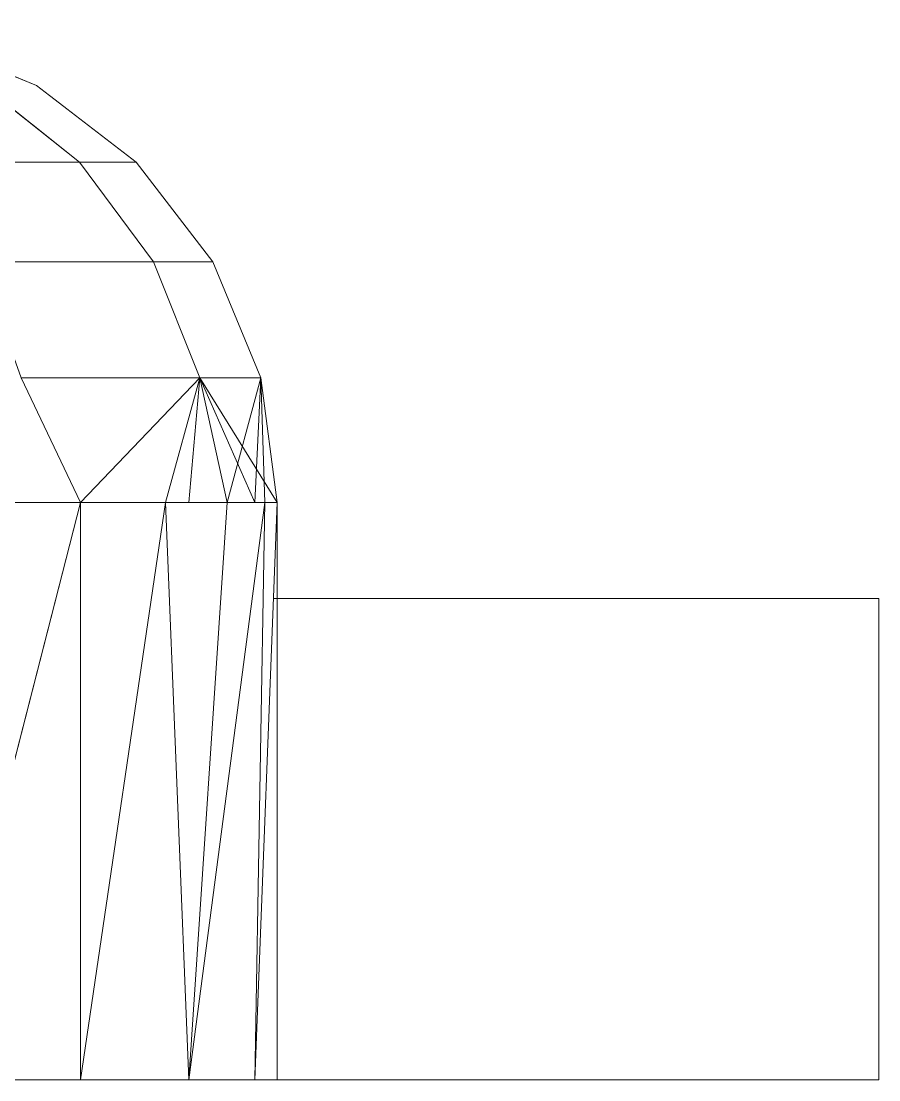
# Model space of a CAD drawing. Header units: centimetres. Extents: x -13467 to 3766, y -437 to 1921.
# Drawn here: x -7524.576 to -7522.794, y 94.029 to 96.229 of the extents above; entities that cross this region are included whole.
import ezdxf

# ---------------------------------------------------------------- set-up
doc = ezdxf.new("R2010")
doc.units = ezdxf.units.CM
doc.layers.add('M-EQPM', color=7, linetype='Continuous', lineweight=9)

# ---------------------------------------------------------------- blocks, each defined once
blk = doc.blocks.new('EQ-02-004 - EQ-02-004_dwg_Agrupar_771-1526235-Sección 1-1')
at = {"layer": 'M-EQPM', "color": 136, "true_color": 0x007f7f}
for p, q in [((-7522.7944, 95.0294), (-7524.0521, 95.0294)), ((-7522.7944, 95.0294), (-7524.0521, 95.0294)), ((-7522.7944, 94.0294), (-7522.7944, 95.0294)), ((-7522.7944, 94.0294), (-7522.7944, 95.0294)), ((-7524.0444, 94.0294), (-7522.7944, 94.0294)), ((-7524.0444, 94.0294), (-7522.7944, 94.0294)), ((-7524.0444, 94.0294), (-7522.7944, 94.0294))]:
    blk.add_line(p, q, dxfattribs=at)
at = {"layer": 'M-EQPM', "color": 136, "true_color": 0x007f7f, "flags": 128}
blk.add_lwpolyline([(-7522.7944, 94.0294), (-7522.7944, 95.0294), (-7524.0521, 95.0294)], dxfattribs=at)
blk = doc.blocks.new('EQ-02-004 - EQ-02-004_dwg_Agrupar_786-1526236-Sección 1-1')
at = {"layer": 'M-EQPM', "color": 136, "true_color": 0x007f7f}
for p, q in [((-7524.5444, 96.0954), (-7524.7856, 96.1953)), ((-7524.3373, 95.9365), (-7524.5444, 96.0954)), ((-7524.4551, 95.9365), (-7524.3373, 95.9365)), ((-7524.3373, 95.9365), (-7524.4551, 95.9365)), ((-7524.1784, 95.7294), (-7524.3373, 95.9365)), ((-7524.3016, 95.7294), (-7524.1784, 95.7294)), ((-7524.1784, 95.7294), (-7524.3016, 95.7294)), ((-7524.0785, 95.4882), (-7524.1784, 95.7294)), ((-7524.2051, 95.4882), (-7524.0785, 95.4882)), ((-7524.2051, 95.4882), (-7524.0906, 95.2294)), ((-7524.0785, 95.4882), (-7524.2051, 95.4882)), ((-7524.0444, 95.2294), (-7524.2051, 95.4882)), ((-7524.0906, 95.2294), (-7524.2051, 95.4882)), ((-7524.0444, 95.2294), (-7524.2051, 95.4882)), ((-7524.2051, 95.4882), (-7524.0906, 95.2294)), ((-7524.0906, 95.2294), (-7524.2051, 95.4882)), ((-7524.2051, 95.4882), (-7524.0906, 95.2294)), ((-7524.0906, 95.2294), (-7524.2051, 95.4882)), ((-7524.0785, 95.4882), (-7524.0906, 95.2294)), ((-7524.0785, 95.4882), (-7524.0444, 95.2294))]:
    blk.add_line(p, q, dxfattribs=at)
at = {"layer": 'M-EQPM', "color": 136, "true_color": 0x007f7f, "flags": 128}
blk.add_lwpolyline([(-7524.5444, 96.0954), (-7524.7856, 96.1953), (-7524.8881, 96.1953), (-7525.179, 96.2294), (-7525.3441, 96.2294), (-7525.179, 96.2294), (-7525.0783, 96.2294), (-7524.8881, 96.1953), (-7525.179, 96.2294), (-7525.0783, 96.2294), (-7525.0444, 96.2294), (-7524.8881, 96.1953), (-7525.0444, 96.2294), (-7524.7856, 96.1953)], close=True, dxfattribs=at)
for points in [[(-7524.4551, 95.9365), (-7524.3373, 95.9365), (-7524.5444, 96.0954)], [(-7524.5444, 96.0954), (-7524.3373, 95.9365), (-7524.4551, 95.9365)], [(-7524.4551, 95.9365), (-7524.3373, 95.9365), (-7524.1784, 95.7294), (-7524.3016, 95.7294)], [(-7524.4551, 95.9365), (-7524.3373, 95.9365), (-7524.1784, 95.7294), (-7524.3016, 95.7294)], [(-7524.3016, 95.7294), (-7524.1784, 95.7294), (-7524.0785, 95.4882), (-7524.2051, 95.4882)], [(-7524.2051, 95.4882), (-7524.0785, 95.4882), (-7524.1784, 95.7294), (-7524.3016, 95.7294)], [(-7524.2051, 95.4882), (-7524.0444, 95.2294), (-7524.0785, 95.4882), (-7524.2051, 95.4882)], [(-7524.2051, 95.4882), (-7524.0785, 95.4882), (-7524.0906, 95.2294)], [(-7524.0906, 95.2294), (-7524.0785, 95.4882), (-7524.0444, 95.2294)]]:
    blk.add_lwpolyline(points, dxfattribs=at)
blk = doc.blocks.new('EQ-02-004 - EQ-02-004_dwg_Agrupar_789-1526237-Sección 1-1')
at = {"layer": 'M-EQPM', "color": 136, "true_color": 0x007f7f}
for p, q in [((-7524.5444, 96.0954), (-7524.7856, 96.1953)), ((-7524.3373, 95.9365), (-7524.5444, 96.0954)), ((-7524.4551, 95.9365), (-7524.3373, 95.9365)), ((-7524.3373, 95.9365), (-7524.4551, 95.9365)), ((-7524.1784, 95.7294), (-7524.3373, 95.9365)), ((-7524.3016, 95.7294), (-7524.1784, 95.7294)), ((-7524.1784, 95.7294), (-7524.3016, 95.7294)), ((-7524.0785, 95.4882), (-7524.1784, 95.7294)), ((-7524.2051, 95.4882), (-7524.0785, 95.4882)), ((-7524.2051, 95.4882), (-7524.0906, 95.2294)), ((-7524.0785, 95.4882), (-7524.2051, 95.4882)), ((-7524.0444, 95.2294), (-7524.2051, 95.4882)), ((-7524.0906, 95.2294), (-7524.2051, 95.4882)), ((-7524.0444, 95.2294), (-7524.2051, 95.4882)), ((-7524.2051, 95.4882), (-7524.0906, 95.2294)), ((-7524.0906, 95.2294), (-7524.2051, 95.4882)), ((-7524.2051, 95.4882), (-7524.0906, 95.2294)), ((-7524.0906, 95.2294), (-7524.2051, 95.4882)), ((-7524.0785, 95.4882), (-7524.0906, 95.2294)), ((-7524.0785, 95.4882), (-7524.0444, 95.2294))]:
    blk.add_line(p, q, dxfattribs=at)
at = {"layer": 'M-EQPM', "color": 136, "true_color": 0x007f7f, "flags": 128}
blk.add_lwpolyline([(-7524.5444, 96.0954), (-7524.7856, 96.1953), (-7524.8881, 96.1953), (-7525.179, 96.2294), (-7525.3441, 96.2294), (-7525.179, 96.2294), (-7525.0783, 96.2294), (-7524.8881, 96.1953), (-7525.179, 96.2294), (-7525.0783, 96.2294), (-7525.0444, 96.2294), (-7524.8881, 96.1953), (-7525.0444, 96.2294), (-7524.7856, 96.1953)], close=True, dxfattribs=at)
for points in [[(-7524.4551, 95.9365), (-7524.3373, 95.9365), (-7524.5444, 96.0954)], [(-7524.5444, 96.0954), (-7524.3373, 95.9365), (-7524.4551, 95.9365)], [(-7524.4551, 95.9365), (-7524.3373, 95.9365), (-7524.1784, 95.7294), (-7524.3016, 95.7294)], [(-7524.4551, 95.9365), (-7524.3373, 95.9365), (-7524.1784, 95.7294), (-7524.3016, 95.7294)], [(-7524.3016, 95.7294), (-7524.1784, 95.7294), (-7524.0785, 95.4882), (-7524.2051, 95.4882)], [(-7524.2051, 95.4882), (-7524.0785, 95.4882), (-7524.1784, 95.7294), (-7524.3016, 95.7294)], [(-7524.2051, 95.4882), (-7524.0444, 95.2294), (-7524.0785, 95.4882), (-7524.2051, 95.4882)], [(-7524.2051, 95.4882), (-7524.0785, 95.4882), (-7524.0906, 95.2294)], [(-7524.0906, 95.2294), (-7524.0785, 95.4882), (-7524.0444, 95.2294)]]:
    blk.add_lwpolyline(points, dxfattribs=at)
blk = doc.blocks.new('EQ-02-004 - EQ-02-004_dwg_Agrupar_898-1526238-Sección 1-1')
at = {"layer": 'M-EQPM', "color": 136, "true_color": 0x007f7f}
for p, q in [((-7524.5444, 96.0954), (-7524.7856, 96.1953)), ((-7524.4551, 95.9365), (-7524.6552, 96.0954)), ((-7524.3373, 95.9365), (-7524.5444, 96.0954)), ((-7524.7078, 95.9365), (-7524.4551, 95.9365)), ((-7524.3016, 95.7294), (-7524.4551, 95.9365)), ((-7524.4551, 95.9365), (-7524.3373, 95.9365)), ((-7524.3373, 95.9365), (-7524.4551, 95.9365)), ((-7524.1784, 95.7294), (-7524.3373, 95.9365)), ((-7524.6628, 95.7294), (-7524.3016, 95.7294)), ((-7524.3016, 95.7294), (-7524.1784, 95.7294)), ((-7524.1784, 95.7294), (-7524.3016, 95.7294)), ((-7524.2051, 95.4882), (-7524.3016, 95.7294)), ((-7524.0785, 95.4882), (-7524.1784, 95.7294)), ((-7524.5763, 95.4882), (-7524.4531, 95.2294)), ((-7524.5763, 95.4882), (-7524.2051, 95.4882)), ((-7524.5763, 95.4882), (-7524.4531, 95.2294)), ((-7524.4531, 95.2294), (-7524.2051, 95.4882)), ((-7524.2051, 95.4882), (-7524.2762, 95.2294)), ((-7524.228, 95.2294), (-7524.2051, 95.4882)), ((-7524.2279, 95.2294), (-7524.2051, 95.4882)), ((-7524.2279, 95.2294), (-7524.2051, 95.4882)), ((-7524.0906, 95.2294), (-7524.2051, 95.4882)), ((-7524.2051, 95.4882), (-7524.0444, 95.2294)), ((-7524.2051, 95.4882), (-7524.0785, 95.4882)), ((-7524.0785, 95.4882), (-7524.2051, 95.4882)), ((-7524.2051, 95.4882), (-7524.148, 95.2294)), ((-7524.2051, 95.4882), (-7524.0906, 95.2294)), ((-7524.0906, 95.2294), (-7524.2051, 95.4882)), ((-7524.2051, 95.4882), (-7524.0444, 95.2294)), ((-7524.0785, 95.4882), (-7524.148, 95.2294)), ((-7524.0444, 95.2294), (-7524.0785, 95.4882)), ((-7524.0785, 95.4882), (-7524.0704, 95.2294)), ((-7524.4531, 95.2294), (-7524.7606, 94.0294)), ((-7524.6764, 95.2294), (-7524.4531, 95.2294)), ((-7524.6764, 95.2294), (-7524.4531, 95.2294)), ((-7524.4531, 95.2294), (-7524.2762, 95.2294)), ((-7524.4531, 95.2294), (-7524.4531, 94.0294)), ((-7524.2762, 95.2294), (-7524.4531, 94.0294)), ((-7524.2762, 95.2294), (-7524.148, 95.2294)), ((-7524.2762, 95.2294), (-7524.228, 94.0294)), ((-7524.148, 95.2294), (-7524.2762, 95.2294)), ((-7524.2279, 94.0294), (-7524.2762, 95.2294)), ((-7524.2762, 95.2294), (-7524.148, 95.2294)), ((-7524.148, 95.2294), (-7524.228, 94.0294)), ((-7524.0704, 95.2294), (-7524.228, 94.0294)), ((-7524.148, 95.2294), (-7524.0704, 95.2294)), ((-7524.0444, 95.2294), (-7524.0906, 94.0294)), ((-7524.0704, 95.2294), (-7524.0906, 94.0294)), ((-7524.0444, 95.2294), (-7524.0704, 95.2294)), ((-7524.0444, 95.2294), (-7524.0444, 94.0294)), ((-7524.0444, 94.0294), (-7524.0444, 95.2294)), ((-7524.4531, 94.0294), (-7524.7606, 94.0294)), ((-7524.228, 94.0294), (-7524.4531, 94.0294)), ((-7524.4531, 94.0294), (-7524.228, 94.0294)), ((-7524.4531, 94.0294), (-7524.228, 94.0294)), ((-7524.0906, 94.0294), (-7524.228, 94.0294)), ((-7524.0906, 94.0294), (-7524.0444, 94.0294)), ((-7524.0444, 94.0294), (-7524.0906, 94.0294))]:
    blk.add_line(p, q, dxfattribs=at)
at = {"layer": 'M-EQPM', "color": 136, "true_color": 0x007f7f, "flags": 128}
for points in [[(-7524.6551, 96.0954), (-7524.8881, 96.1953), (-7524.7856, 96.1953), (-7524.5444, 96.0954), (-7524.7856, 96.1953), (-7524.8881, 96.1953), (-7525.2144, 96.2294)], [(-7524.4551, 95.9365), (-7524.3373, 95.9365), (-7524.4551, 95.9365), (-7524.6551, 96.0954), (-7524.9798, 96.0954), (-7525.1887, 96.1953), (-7525.6668, 96.1953)], [(-7524.4551, 95.9365), (-7524.3373, 95.9365), (-7524.1784, 95.7294), (-7524.3373, 95.9365), (-7524.4551, 95.9365), (-7524.6551, 96.0954), (-7524.9798, 96.0954), (-7525.4963, 96.0954)], [(-7524.7078, 95.9365), (-7524.4551, 95.9365), (-7524.3016, 95.7294)], [(-7524.3016, 95.7294), (-7524.4551, 95.9365), (-7524.7078, 95.9365)], [(-7525.2375, 95.7294), (-7524.6628, 95.7294), (-7524.5763, 95.4882), (-7524.2051, 95.4882), (-7524.3016, 95.7294), (-7524.6628, 95.7294)], [(-7524.6628, 95.7294), (-7524.3016, 95.7294), (-7524.2051, 95.4882), (-7524.0785, 95.4882), (-7524.2051, 95.4882)], [(-7524.3016, 95.7294), (-7524.1784, 95.7294), (-7524.3016, 95.7294)], [(-7524.3016, 95.7294), (-7524.1784, 95.7294), (-7524.0785, 95.4882), (-7524.1784, 95.7294), (-7524.3016, 95.7294)], [(-7524.6764, 95.2294), (-7524.4531, 95.2294), (-7524.5763, 95.4882)], [(-7524.2762, 95.2294), (-7524.2051, 95.4882), (-7524.5763, 95.4882)], [(-7524.2762, 95.2294), (-7524.2051, 95.4882), (-7524.148, 95.2294)], [(-7524.148, 95.2294), (-7524.2051, 95.4882), (-7524.0785, 95.4882), (-7524.0704, 95.2294), (-7524.0444, 95.2294), (-7524.0906, 94.0294), (-7524.0444, 95.2294), (-7524.0444, 94.0294), (-7524.0906, 94.0294), (-7524.0444, 94.0294)], [(-7524.2051, 95.4882), (-7524.0785, 95.4882), (-7524.0444, 95.2294), (-7524.2051, 95.4882)], [(-7524.4531, 95.2294), (-7524.7606, 94.0294), (-7524.4531, 95.2294), (-7524.4531, 94.0294), (-7524.7606, 94.0294)], [(-7524.6764, 95.2294), (-7524.7606, 94.0294), (-7524.4531, 94.0294)], [(-7524.4531, 95.2294), (-7524.4531, 94.0294), (-7524.2762, 95.2294), (-7524.4531, 94.0294)], [(-7524.148, 95.2294), (-7524.2279, 94.0294), (-7524.2762, 95.2294)], [(-7524.2279, 94.0294), (-7524.0906, 94.0294), (-7524.0704, 95.2294), (-7524.148, 95.2294)]]:
    blk.add_lwpolyline(points, dxfattribs=at)
for points in [[(-7524.5444, 96.0954), (-7524.3373, 95.9365)], [(-7524.4531, 95.2294), (-7524.2051, 95.4882)], [(-7524.0906, 94.0294), (-7524.2279, 94.0294), (-7524.0704, 95.2294), (-7524.2279, 94.0294), (-7524.148, 95.2294), (-7524.0704, 95.2294), (-7524.0444, 95.2294), (-7524.0785, 95.4882), (-7524.0704, 95.2294)], [(-7524.148, 95.2294), (-7524.0785, 95.4882)], [(-7524.4531, 95.2294), (-7524.2762, 95.2294)]]:
    blk.add_lwpolyline(points, close=True, dxfattribs=at)
blk = doc.blocks.new('EQ-02-004 - EQ-02-004_dwg_Agrupar_895-1526240-Sección 1-1')
at = {"layer": 'M-EQPM', "color": 136, "true_color": 0x007f7f}
for p, q in [((-7524.5444, 96.0954), (-7524.7856, 96.1953)), ((-7524.3373, 95.9365), (-7524.5444, 96.0954)), ((-7524.4551, 95.9365), (-7524.3373, 95.9365)), ((-7524.3373, 95.9365), (-7524.4551, 95.9365)), ((-7524.1784, 95.7294), (-7524.3373, 95.9365)), ((-7524.3016, 95.7294), (-7524.1784, 95.7294)), ((-7524.1784, 95.7294), (-7524.3016, 95.7294)), ((-7524.0785, 95.4882), (-7524.1784, 95.7294)), ((-7524.0906, 95.2294), (-7524.2051, 95.4882)), ((-7524.2051, 95.4882), (-7524.0444, 95.2294)), ((-7524.2051, 95.4882), (-7524.0785, 95.4882)), ((-7524.0785, 95.4882), (-7524.2051, 95.4882)), ((-7524.2051, 95.4882), (-7524.148, 95.2294)), ((-7524.2051, 95.4882), (-7524.148, 95.2294)), ((-7524.2051, 95.4882), (-7524.0906, 95.2294)), ((-7524.0906, 95.2294), (-7524.2051, 95.4882)), ((-7524.2051, 95.4882), (-7524.0444, 95.2294)), ((-7524.0785, 95.4882), (-7524.148, 95.2294)), ((-7524.0444, 95.2294), (-7524.0785, 95.4882)), ((-7524.0785, 95.4882), (-7524.0704, 95.2294))]:
    blk.add_line(p, q, dxfattribs=at)
at = {"layer": 'M-EQPM', "color": 136, "true_color": 0x007f7f, "flags": 128}
for points in [[(-7524.6551, 96.0954), (-7524.8881, 96.1953), (-7524.7856, 96.1953), (-7524.5444, 96.0954), (-7524.7856, 96.1953), (-7524.8881, 96.1953), (-7525.2144, 96.2294)], [(-7524.4551, 95.9365), (-7524.3373, 95.9365), (-7524.1784, 95.7294), (-7524.3373, 95.9365), (-7524.4551, 95.9365)], [(-7524.4551, 95.9365), (-7524.3373, 95.9365), (-7524.4551, 95.9365)], [(-7524.3016, 95.7294), (-7524.1784, 95.7294), (-7524.3016, 95.7294)], [(-7524.3016, 95.7294), (-7524.1784, 95.7294), (-7524.0785, 95.4882), (-7524.1784, 95.7294), (-7524.3016, 95.7294)], [(-7524.2051, 95.4882), (-7524.0785, 95.4882), (-7524.2051, 95.4882)], [(-7524.148, 95.2294), (-7524.2051, 95.4882), (-7524.0785, 95.4882), (-7524.0704, 95.2294)], [(-7524.2051, 95.4882), (-7524.0785, 95.4882), (-7524.0444, 95.2294), (-7524.2051, 95.4882)], [(-7524.0444, 95.2294), (-7524.0785, 95.4882), (-7524.0704, 95.2294)]]:
    blk.add_lwpolyline(points, dxfattribs=at)
for points in [[(-7524.5444, 96.0954), (-7524.3373, 95.9365)], [(-7524.148, 95.2294), (-7524.0785, 95.4882)]]:
    blk.add_lwpolyline(points, close=True, dxfattribs=at)
blk = doc.blocks.new('EQ-02-004 - EQ-02-004_dwg-1526208-Sección 1-1')
for name in ['EQ-02-004 - EQ-02-004_dwg_Agrupar_771-1526235-Sección 1-1', 'EQ-02-004 - EQ-02-004_dwg_Agrupar_786-1526236-Sección 1-1', 'EQ-02-004 - EQ-02-004_dwg_Agrupar_789-1526237-Sección 1-1', 'EQ-02-004 - EQ-02-004_dwg_Agrupar_898-1526238-Sección 1-1', 'EQ-02-004 - EQ-02-004_dwg_Agrupar_895-1526240-Sección 1-1']:
    blk.add_blockref(name, (0, 0))
blk = doc.blocks.new('EQ-02-004 - EQ-02-004-1526283-Sección 1-1')
blk.add_blockref('EQ-02-004 - EQ-02-004_dwg-1526208-Sección 1-1', (0, 0))
blk = doc.blocks.new('PQ_RVR_MEP-01_ZZ_ZZ_MO_T_A_rvt-1-Sección 1-1')
at = {"layer": 'M-EQPM', "lineweight": 9}
blk.add_blockref('EQ-02-004 - EQ-02-004-1526283-Sección 1-1', (0, 0), dxfattribs=at)

msp = doc.modelspace()

# ---------------------------------------------------------------- block references
at = {"lineweight": 5}
msp.add_blockref('PQ_RVR_MEP-01_ZZ_ZZ_MO_T_A_rvt-1-Sección 1-1', (0, 0), dxfattribs=at)

doc.saveas('drawing.dxf')
